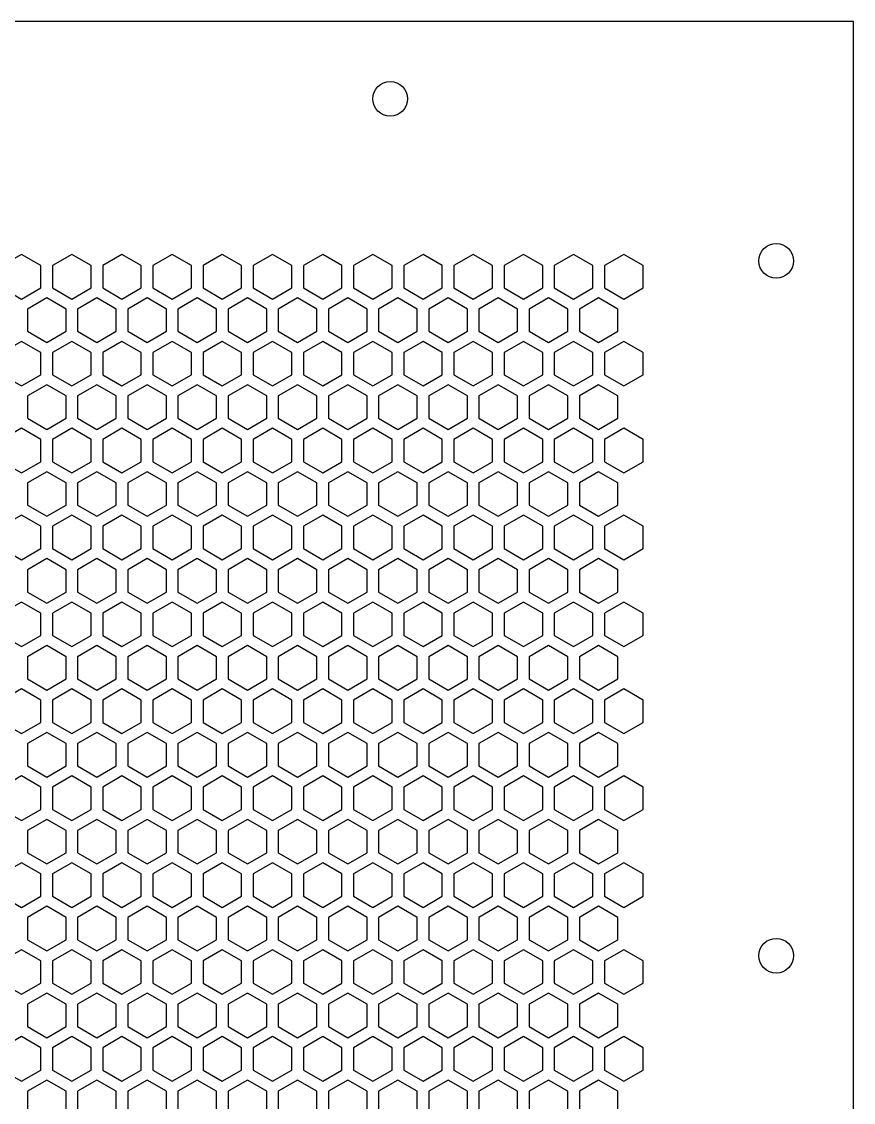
# Model space of a CAD drawing. Header units: millimetres. Extents: x 0 to 430, y 0 to 571.
# Drawn here: x 322.2 to 430, y 431 to 571 of the extents above; entities that cross this region are included whole.
import ezdxf

# ---------------------------------------------------------------- set-up
doc = ezdxf.new("R2010")
doc.units = ezdxf.units.MM
doc.layers.add('CUT', color=1, linetype='CONTINUOUS')

msp = doc.modelspace()

# ---------------------------------------------------------------- linework, layer by layer
at = {"layer": 'CUT'}
for p, q in [((430, 571), (0, 571)), ((430, 0), (430, 571))]:
    msp.add_line(p, q, dxfattribs=at)
for points in [[(324.75, 539.3975), (322.25, 540.8409), (319.75, 539.3975), (319.75, 536.5108), (322.25, 535.0674), (324.75, 536.5108)], [(331.25, 539.3975), (328.75, 540.8409), (326.25, 539.3975), (326.25, 536.5108), (328.75, 535.0674), (331.25, 536.5108)], [(337.75, 539.3975), (335.25, 540.8409), (332.75, 539.3975), (332.75, 536.5108), (335.25, 535.0674), (337.75, 536.5108)], [(344.25, 539.3975), (341.75, 540.8409), (339.25, 539.3975), (339.25, 536.5108), (341.75, 535.0674), (344.25, 536.5108)], [(350.75, 539.3975), (348.25, 540.8409), (345.75, 539.3975), (345.75, 536.5108), (348.25, 535.0674), (350.75, 536.5108)], [(357.25, 539.3975), (354.75, 540.8409), (352.25, 539.3975), (352.25, 536.5108), (354.75, 535.0674), (357.25, 536.5108)], [(363.75, 539.3975), (361.25, 540.8409), (358.75, 539.3975), (358.75, 536.5108), (361.25, 535.0674), (363.75, 536.5108)], [(370.25, 539.3975), (367.75, 540.8409), (365.25, 539.3975), (365.25, 536.5108), (367.75, 535.0674), (370.25, 536.5108)], [(376.75, 539.3975), (374.25, 540.8409), (371.75, 539.3975), (371.75, 536.5108), (374.25, 535.0674), (376.75, 536.5108)], [(383.25, 539.3975), (380.75, 540.8409), (378.25, 539.3975), (378.25, 536.5108), (380.75, 535.0674), (383.25, 536.5108)], [(389.75, 539.3975), (387.25, 540.8409), (384.75, 539.3975), (384.75, 536.5108), (387.25, 535.0674), (389.75, 536.5108)], [(396.25, 539.3975), (393.75, 540.8409), (391.25, 539.3975), (391.25, 536.5108), (393.75, 535.0674), (396.25, 536.5108)], [(402.75, 539.3975), (400.25, 540.8409), (397.75, 539.3975), (397.75, 536.5108), (400.25, 535.0674), (402.75, 536.5108)], [(328, 533.7683), (325.5, 535.2117), (323, 533.7683), (323, 530.8816), (325.5, 529.4382), (328, 530.8816)], [(334.5, 533.7683), (332, 535.2117), (329.5, 533.7683), (329.5, 530.8816), (332, 529.4382), (334.5, 530.8816)], [(341, 533.7683), (338.5, 535.2117), (336, 533.7683), (336, 530.8816), (338.5, 529.4382), (341, 530.8816)], [(347.5, 533.7683), (345, 535.2117), (342.5, 533.7683), (342.5, 530.8816), (345, 529.4382), (347.5, 530.8816)], [(354, 533.7683), (351.5, 535.2117), (349, 533.7683), (349, 530.8816), (351.5, 529.4382), (354, 530.8816)], [(360.5, 533.7683), (358, 535.2117), (355.5, 533.7683), (355.5, 530.8816), (358, 529.4382), (360.5, 530.8816)], [(367, 533.7683), (364.5, 535.2117), (362, 533.7683), (362, 530.8816), (364.5, 529.4382), (367, 530.8816)], [(373.5, 533.7683), (371, 535.2117), (368.5, 533.7683), (368.5, 530.8816), (371, 529.4382), (373.5, 530.8816)], [(380, 533.7683), (377.5, 535.2117), (375, 533.7683), (375, 530.8816), (377.5, 529.4382), (380, 530.8816)], [(386.5, 533.7683), (384, 535.2117), (381.5, 533.7683), (381.5, 530.8816), (384, 529.4382), (386.5, 530.8816)], [(393, 533.7683), (390.5, 535.2117), (388, 533.7683), (388, 530.8816), (390.5, 529.4382), (393, 530.8816)], [(399.5, 533.7683), (397, 535.2117), (394.5, 533.7683), (394.5, 530.8816), (397, 529.4382), (399.5, 530.8816)], [(324.75, 528.1392), (322.25, 529.5826), (319.75, 528.1392), (319.75, 525.2524), (322.25, 523.8091), (324.75, 525.2524)], [(331.25, 528.1392), (328.75, 529.5826), (326.25, 528.1392), (326.25, 525.2524), (328.75, 523.8091), (331.25, 525.2524)], [(337.75, 528.1392), (335.25, 529.5826), (332.75, 528.1392), (332.75, 525.2524), (335.25, 523.8091), (337.75, 525.2524)], [(344.25, 528.1392), (341.75, 529.5826), (339.25, 528.1392), (339.25, 525.2524), (341.75, 523.8091), (344.25, 525.2524)], [(350.75, 528.1392), (348.25, 529.5826), (345.75, 528.1392), (345.75, 525.2524), (348.25, 523.8091), (350.75, 525.2524)], [(357.25, 528.1392), (354.75, 529.5826), (352.25, 528.1392), (352.25, 525.2524), (354.75, 523.8091), (357.25, 525.2524)], [(363.75, 528.1392), (361.25, 529.5826), (358.75, 528.1392), (358.75, 525.2524), (361.25, 523.8091), (363.75, 525.2524)], [(370.25, 528.1392), (367.75, 529.5826), (365.25, 528.1392), (365.25, 525.2524), (367.75, 523.8091), (370.25, 525.2524)], [(376.75, 528.1392), (374.25, 529.5826), (371.75, 528.1392), (371.75, 525.2524), (374.25, 523.8091), (376.75, 525.2524)], [(383.25, 528.1392), (380.75, 529.5826), (378.25, 528.1392), (378.25, 525.2524), (380.75, 523.8091), (383.25, 525.2524)], [(389.75, 528.1392), (387.25, 529.5826), (384.75, 528.1392), (384.75, 525.2524), (387.25, 523.8091), (389.75, 525.2524)], [(396.25, 528.1392), (393.75, 529.5826), (391.25, 528.1392), (391.25, 525.2524), (393.75, 523.8091), (396.25, 525.2524)], [(402.75, 528.1392), (400.25, 529.5826), (397.75, 528.1392), (397.75, 525.2524), (400.25, 523.8091), (402.75, 525.2524)], [(328, 522.51), (325.5, 523.9534), (323, 522.51), (323, 519.6233), (325.5, 518.1799), (328, 519.6233)], [(334.5, 522.51), (332, 523.9534), (329.5, 522.51), (329.5, 519.6233), (332, 518.1799), (334.5, 519.6233)], [(341, 522.51), (338.5, 523.9534), (336, 522.51), (336, 519.6233), (338.5, 518.1799), (341, 519.6233)], [(347.5, 522.51), (345, 523.9534), (342.5, 522.51), (342.5, 519.6233), (345, 518.1799), (347.5, 519.6233)], [(354, 522.51), (351.5, 523.9534), (349, 522.51), (349, 519.6233), (351.5, 518.1799), (354, 519.6233)], [(360.5, 522.51), (358, 523.9534), (355.5, 522.51), (355.5, 519.6233), (358, 518.1799), (360.5, 519.6233)], [(367, 522.51), (364.5, 523.9534), (362, 522.51), (362, 519.6233), (364.5, 518.1799), (367, 519.6233)], [(373.5, 522.51), (371, 523.9534), (368.5, 522.51), (368.5, 519.6233), (371, 518.1799), (373.5, 519.6233)], [(380, 522.51), (377.5, 523.9534), (375, 522.51), (375, 519.6233), (377.5, 518.1799), (380, 519.6233)], [(386.5, 522.51), (384, 523.9534), (381.5, 522.51), (381.5, 519.6233), (384, 518.1799), (386.5, 519.6233)], [(393, 522.51), (390.5, 523.9534), (388, 522.51), (388, 519.6233), (390.5, 518.1799), (393, 519.6233)], [(399.5, 522.51), (397, 523.9534), (394.5, 522.51), (394.5, 519.6233), (397, 518.1799), (399.5, 519.6233)], [(324.75, 516.8809), (322.25, 518.3242), (319.75, 516.8809), (319.75, 513.9941), (322.25, 512.5507), (324.75, 513.9941)], [(331.25, 516.8809), (328.75, 518.3242), (326.25, 516.8809), (326.25, 513.9941), (328.75, 512.5507), (331.25, 513.9941)], [(337.75, 516.8809), (335.25, 518.3242), (332.75, 516.8809), (332.75, 513.9941), (335.25, 512.5507), (337.75, 513.9941)], [(344.25, 516.8809), (341.75, 518.3242), (339.25, 516.8809), (339.25, 513.9941), (341.75, 512.5507), (344.25, 513.9941)], [(350.75, 516.8809), (348.25, 518.3242), (345.75, 516.8809), (345.75, 513.9941), (348.25, 512.5507), (350.75, 513.9941)], [(357.25, 516.8809), (354.75, 518.3242), (352.25, 516.8809), (352.25, 513.9941), (354.75, 512.5507), (357.25, 513.9941)], [(363.75, 516.8809), (361.25, 518.3242), (358.75, 516.8809), (358.75, 513.9941), (361.25, 512.5507), (363.75, 513.9941)], [(370.25, 516.8809), (367.75, 518.3242), (365.25, 516.8809), (365.25, 513.9941), (367.75, 512.5507), (370.25, 513.9941)], [(376.75, 516.8809), (374.25, 518.3242), (371.75, 516.8809), (371.75, 513.9941), (374.25, 512.5507), (376.75, 513.9941)], [(383.25, 516.8809), (380.75, 518.3242), (378.25, 516.8809), (378.25, 513.9941), (380.75, 512.5507), (383.25, 513.9941)], [(389.75, 516.8809), (387.25, 518.3242), (384.75, 516.8809), (384.75, 513.9941), (387.25, 512.5507), (389.75, 513.9941)], [(396.25, 516.8809), (393.75, 518.3242), (391.25, 516.8809), (391.25, 513.9941), (393.75, 512.5507), (396.25, 513.9941)], [(402.75, 516.8809), (400.25, 518.3242), (397.75, 516.8809), (397.75, 513.9941), (400.25, 512.5507), (402.75, 513.9941)], [(328, 511.2517), (325.5, 512.6951), (323, 511.2517), (323, 508.3649), (325.5, 506.9216), (328, 508.3649)], [(334.5, 511.2517), (332, 512.6951), (329.5, 511.2517), (329.5, 508.3649), (332, 506.9216), (334.5, 508.3649)], [(341, 511.2517), (338.5, 512.6951), (336, 511.2517), (336, 508.3649), (338.5, 506.9216), (341, 508.3649)], [(347.5, 511.2517), (345, 512.6951), (342.5, 511.2517), (342.5, 508.3649), (345, 506.9216), (347.5, 508.3649)], [(354, 511.2517), (351.5, 512.6951), (349, 511.2517), (349, 508.3649), (351.5, 506.9216), (354, 508.3649)], [(360.5, 511.2517), (358, 512.6951), (355.5, 511.2517), (355.5, 508.3649), (358, 506.9216), (360.5, 508.3649)], [(367, 511.2517), (364.5, 512.6951), (362, 511.2517), (362, 508.3649), (364.5, 506.9216), (367, 508.3649)], [(373.5, 511.2517), (371, 512.6951), (368.5, 511.2517), (368.5, 508.3649), (371, 506.9216), (373.5, 508.3649)], [(380, 511.2517), (377.5, 512.6951), (375, 511.2517), (375, 508.3649), (377.5, 506.9216), (380, 508.3649)], [(386.5, 511.2517), (384, 512.6951), (381.5, 511.2517), (381.5, 508.3649), (384, 506.9216), (386.5, 508.3649)], [(393, 511.2517), (390.5, 512.6951), (388, 511.2517), (388, 508.3649), (390.5, 506.9216), (393, 508.3649)], [(399.5, 511.2517), (397, 512.6951), (394.5, 511.2517), (394.5, 508.3649), (397, 506.9216), (399.5, 508.3649)], [(324.75, 505.6225), (322.25, 507.0659), (319.75, 505.6225), (319.75, 502.7358), (322.25, 501.2924), (324.75, 502.7358)], [(331.25, 505.6225), (328.75, 507.0659), (326.25, 505.6225), (326.25, 502.7358), (328.75, 501.2924), (331.25, 502.7358)], [(337.75, 505.6225), (335.25, 507.0659), (332.75, 505.6225), (332.75, 502.7358), (335.25, 501.2924), (337.75, 502.7358)], [(344.25, 505.6225), (341.75, 507.0659), (339.25, 505.6225), (339.25, 502.7358), (341.75, 501.2924), (344.25, 502.7358)], [(350.75, 505.6225), (348.25, 507.0659), (345.75, 505.6225), (345.75, 502.7358), (348.25, 501.2924), (350.75, 502.7358)], [(357.25, 505.6225), (354.75, 507.0659), (352.25, 505.6225), (352.25, 502.7358), (354.75, 501.2924), (357.25, 502.7358)], [(363.75, 505.6225), (361.25, 507.0659), (358.75, 505.6225), (358.75, 502.7358), (361.25, 501.2924), (363.75, 502.7358)], [(370.25, 505.6225), (367.75, 507.0659), (365.25, 505.6225), (365.25, 502.7358), (367.75, 501.2924), (370.25, 502.7358)], [(376.75, 505.6225), (374.25, 507.0659), (371.75, 505.6225), (371.75, 502.7358), (374.25, 501.2924), (376.75, 502.7358)], [(383.25, 505.6225), (380.75, 507.0659), (378.25, 505.6225), (378.25, 502.7358), (380.75, 501.2924), (383.25, 502.7358)], [(389.75, 505.6225), (387.25, 507.0659), (384.75, 505.6225), (384.75, 502.7358), (387.25, 501.2924), (389.75, 502.7358)], [(396.25, 505.6225), (393.75, 507.0659), (391.25, 505.6225), (391.25, 502.7358), (393.75, 501.2924), (396.25, 502.7358)], [(402.75, 505.6225), (400.25, 507.0659), (397.75, 505.6225), (397.75, 502.7358), (400.25, 501.2924), (402.75, 502.7358)], [(328, 499.9934), (325.5, 501.4367), (323, 499.9934), (323, 497.1066), (325.5, 495.6632), (328, 497.1066)], [(334.5, 499.9934), (332, 501.4367), (329.5, 499.9934), (329.5, 497.1066), (332, 495.6632), (334.5, 497.1066)], [(341, 499.9934), (338.5, 501.4367), (336, 499.9934), (336, 497.1066), (338.5, 495.6632), (341, 497.1066)], [(347.5, 499.9934), (345, 501.4367), (342.5, 499.9934), (342.5, 497.1066), (345, 495.6632), (347.5, 497.1066)], [(354, 499.9934), (351.5, 501.4367), (349, 499.9934), (349, 497.1066), (351.5, 495.6632), (354, 497.1066)], [(360.5, 499.9934), (358, 501.4367), (355.5, 499.9934), (355.5, 497.1066), (358, 495.6632), (360.5, 497.1066)], [(367, 499.9934), (364.5, 501.4367), (362, 499.9934), (362, 497.1066), (364.5, 495.6632), (367, 497.1066)], [(373.5, 499.9934), (371, 501.4367), (368.5, 499.9934), (368.5, 497.1066), (371, 495.6632), (373.5, 497.1066)], [(380, 499.9934), (377.5, 501.4367), (375, 499.9934), (375, 497.1066), (377.5, 495.6632), (380, 497.1066)], [(386.5, 499.9934), (384, 501.4367), (381.5, 499.9934), (381.5, 497.1066), (384, 495.6632), (386.5, 497.1066)], [(393, 499.9934), (390.5, 501.4367), (388, 499.9934), (388, 497.1066), (390.5, 495.6632), (393, 497.1066)], [(399.5, 499.9934), (397, 501.4367), (394.5, 499.9934), (394.5, 497.1066), (397, 495.6632), (399.5, 497.1066)], [(324.75, 494.3642), (322.25, 495.8076), (319.75, 494.3642), (319.75, 491.4774), (322.25, 490.0341), (324.75, 491.4774)], [(331.25, 494.3642), (328.75, 495.8076), (326.25, 494.3642), (326.25, 491.4774), (328.75, 490.0341), (331.25, 491.4774)], [(337.75, 494.3642), (335.25, 495.8076), (332.75, 494.3642), (332.75, 491.4774), (335.25, 490.0341), (337.75, 491.4774)], [(344.25, 494.3642), (341.75, 495.8076), (339.25, 494.3642), (339.25, 491.4774), (341.75, 490.0341), (344.25, 491.4774)], [(350.75, 494.3642), (348.25, 495.8076), (345.75, 494.3642), (345.75, 491.4774), (348.25, 490.0341), (350.75, 491.4774)], [(357.25, 494.3642), (354.75, 495.8076), (352.25, 494.3642), (352.25, 491.4774), (354.75, 490.0341), (357.25, 491.4774)], [(363.75, 494.3642), (361.25, 495.8076), (358.75, 494.3642), (358.75, 491.4774), (361.25, 490.0341), (363.75, 491.4774)], [(370.25, 494.3642), (367.75, 495.8076), (365.25, 494.3642), (365.25, 491.4774), (367.75, 490.0341), (370.25, 491.4774)], [(376.75, 494.3642), (374.25, 495.8076), (371.75, 494.3642), (371.75, 491.4774), (374.25, 490.0341), (376.75, 491.4774)], [(383.25, 494.3642), (380.75, 495.8076), (378.25, 494.3642), (378.25, 491.4774), (380.75, 490.0341), (383.25, 491.4774)], [(389.75, 494.3642), (387.25, 495.8076), (384.75, 494.3642), (384.75, 491.4774), (387.25, 490.0341), (389.75, 491.4774)], [(396.25, 494.3642), (393.75, 495.8076), (391.25, 494.3642), (391.25, 491.4774), (393.75, 490.0341), (396.25, 491.4774)], [(402.75, 494.3642), (400.25, 495.8076), (397.75, 494.3642), (397.75, 491.4774), (400.25, 490.0341), (402.75, 491.4774)], [(328, 488.735), (325.5, 490.1784), (323, 488.735), (323, 485.8483), (325.5, 484.4049), (328, 485.8483)], [(334.5, 488.735), (332, 490.1784), (329.5, 488.735), (329.5, 485.8483), (332, 484.4049), (334.5, 485.8483)], [(341, 488.735), (338.5, 490.1784), (336, 488.735), (336, 485.8483), (338.5, 484.4049), (341, 485.8483)], [(347.5, 488.735), (345, 490.1784), (342.5, 488.735), (342.5, 485.8483), (345, 484.4049), (347.5, 485.8483)], [(354, 488.735), (351.5, 490.1784), (349, 488.735), (349, 485.8483), (351.5, 484.4049), (354, 485.8483)], [(360.5, 488.735), (358, 490.1784), (355.5, 488.735), (355.5, 485.8483), (358, 484.4049), (360.5, 485.8483)], [(367, 488.735), (364.5, 490.1784), (362, 488.735), (362, 485.8483), (364.5, 484.4049), (367, 485.8483)], [(373.5, 488.735), (371, 490.1784), (368.5, 488.735), (368.5, 485.8483), (371, 484.4049), (373.5, 485.8483)], [(380, 488.735), (377.5, 490.1784), (375, 488.735), (375, 485.8483), (377.5, 484.4049), (380, 485.8483)], [(386.5, 488.735), (384, 490.1784), (381.5, 488.735), (381.5, 485.8483), (384, 484.4049), (386.5, 485.8483)], [(393, 488.735), (390.5, 490.1784), (388, 488.735), (388, 485.8483), (390.5, 484.4049), (393, 485.8483)], [(399.5, 488.735), (397, 490.1784), (394.5, 488.735), (394.5, 485.8483), (397, 484.4049), (399.5, 485.8483)], [(324.75, 483.1059), (322.25, 484.5492), (319.75, 483.1059), (319.75, 480.2191), (322.25, 478.7757), (324.75, 480.2191)], [(331.25, 483.1059), (328.75, 484.5492), (326.25, 483.1059), (326.25, 480.2191), (328.75, 478.7757), (331.25, 480.2191)], [(337.75, 483.1059), (335.25, 484.5492), (332.75, 483.1059), (332.75, 480.2191), (335.25, 478.7757), (337.75, 480.2191)], [(344.25, 483.1059), (341.75, 484.5492), (339.25, 483.1059), (339.25, 480.2191), (341.75, 478.7757), (344.25, 480.2191)], [(350.75, 483.1059), (348.25, 484.5492), (345.75, 483.1059), (345.75, 480.2191), (348.25, 478.7757), (350.75, 480.2191)], [(357.25, 483.1059), (354.75, 484.5492), (352.25, 483.1059), (352.25, 480.2191), (354.75, 478.7757), (357.25, 480.2191)], [(363.75, 483.1059), (361.25, 484.5492), (358.75, 483.1059), (358.75, 480.2191), (361.25, 478.7757), (363.75, 480.2191)], [(370.25, 483.1059), (367.75, 484.5492), (365.25, 483.1059), (365.25, 480.2191), (367.75, 478.7757), (370.25, 480.2191)], [(376.75, 483.1059), (374.25, 484.5492), (371.75, 483.1059), (371.75, 480.2191), (374.25, 478.7757), (376.75, 480.2191)], [(383.25, 483.1059), (380.75, 484.5492), (378.25, 483.1059), (378.25, 480.2191), (380.75, 478.7757), (383.25, 480.2191)], [(389.75, 483.1059), (387.25, 484.5492), (384.75, 483.1059), (384.75, 480.2191), (387.25, 478.7757), (389.75, 480.2191)], [(396.25, 483.1059), (393.75, 484.5492), (391.25, 483.1059), (391.25, 480.2191), (393.75, 478.7757), (396.25, 480.2191)], [(402.75, 483.1059), (400.25, 484.5492), (397.75, 483.1059), (397.75, 480.2191), (400.25, 478.7757), (402.75, 480.2191)], [(328, 477.4767), (325.5, 478.9201), (323, 477.4767), (323, 474.5899), (325.5, 473.1466), (328, 474.5899)], [(334.5, 477.4767), (332, 478.9201), (329.5, 477.4767), (329.5, 474.5899), (332, 473.1466), (334.5, 474.5899)], [(341, 477.4767), (338.5, 478.9201), (336, 477.4767), (336, 474.5899), (338.5, 473.1466), (341, 474.5899)], [(347.5, 477.4767), (345, 478.9201), (342.5, 477.4767), (342.5, 474.5899), (345, 473.1466), (347.5, 474.5899)], [(354, 477.4767), (351.5, 478.9201), (349, 477.4767), (349, 474.5899), (351.5, 473.1466), (354, 474.5899)], [(360.5, 477.4767), (358, 478.9201), (355.5, 477.4767), (355.5, 474.5899), (358, 473.1466), (360.5, 474.5899)], [(367, 477.4767), (364.5, 478.9201), (362, 477.4767), (362, 474.5899), (364.5, 473.1466), (367, 474.5899)], [(373.5, 477.4767), (371, 478.9201), (368.5, 477.4767), (368.5, 474.5899), (371, 473.1466), (373.5, 474.5899)], [(380, 477.4767), (377.5, 478.9201), (375, 477.4767), (375, 474.5899), (377.5, 473.1466), (380, 474.5899)], [(386.5, 477.4767), (384, 478.9201), (381.5, 477.4767), (381.5, 474.5899), (384, 473.1466), (386.5, 474.5899)], [(393, 477.4767), (390.5, 478.9201), (388, 477.4767), (388, 474.5899), (390.5, 473.1466), (393, 474.5899)], [(399.5, 477.4767), (397, 478.9201), (394.5, 477.4767), (394.5, 474.5899), (397, 473.1466), (399.5, 474.5899)], [(324.75, 471.8475), (322.25, 473.2909), (319.75, 471.8475), (319.75, 468.9608), (322.25, 467.5174), (324.75, 468.9608)], [(331.25, 471.8475), (328.75, 473.2909), (326.25, 471.8475), (326.25, 468.9608), (328.75, 467.5174), (331.25, 468.9608)], [(337.75, 471.8475), (335.25, 473.2909), (332.75, 471.8475), (332.75, 468.9608), (335.25, 467.5174), (337.75, 468.9608)], [(344.25, 471.8475), (341.75, 473.2909), (339.25, 471.8475), (339.25, 468.9608), (341.75, 467.5174), (344.25, 468.9608)], [(350.75, 471.8475), (348.25, 473.2909), (345.75, 471.8475), (345.75, 468.9608), (348.25, 467.5174), (350.75, 468.9608)], [(357.25, 471.8475), (354.75, 473.2909), (352.25, 471.8475), (352.25, 468.9608), (354.75, 467.5174), (357.25, 468.9608)], [(363.75, 471.8475), (361.25, 473.2909), (358.75, 471.8475), (358.75, 468.9608), (361.25, 467.5174), (363.75, 468.9608)], [(370.25, 471.8475), (367.75, 473.2909), (365.25, 471.8475), (365.25, 468.9608), (367.75, 467.5174), (370.25, 468.9608)], [(376.75, 471.8475), (374.25, 473.2909), (371.75, 471.8475), (371.75, 468.9608), (374.25, 467.5174), (376.75, 468.9608)], [(383.25, 471.8475), (380.75, 473.2909), (378.25, 471.8475), (378.25, 468.9608), (380.75, 467.5174), (383.25, 468.9608)], [(389.75, 471.8475), (387.25, 473.2909), (384.75, 471.8475), (384.75, 468.9608), (387.25, 467.5174), (389.75, 468.9608)], [(396.25, 471.8475), (393.75, 473.2909), (391.25, 471.8475), (391.25, 468.9608), (393.75, 467.5174), (396.25, 468.9608)], [(402.75, 471.8475), (400.25, 473.2909), (397.75, 471.8475), (397.75, 468.9608), (400.25, 467.5174), (402.75, 468.9608)], [(328, 466.2184), (325.5, 467.6617), (323, 466.2184), (323, 463.3316), (325.5, 461.8882), (328, 463.3316)], [(334.5, 466.2184), (332, 467.6617), (329.5, 466.2184), (329.5, 463.3316), (332, 461.8882), (334.5, 463.3316)], [(341, 466.2184), (338.5, 467.6617), (336, 466.2184), (336, 463.3316), (338.5, 461.8882), (341, 463.3316)], [(347.5, 466.2184), (345, 467.6617), (342.5, 466.2184), (342.5, 463.3316), (345, 461.8882), (347.5, 463.3316)], [(354, 466.2184), (351.5, 467.6617), (349, 466.2184), (349, 463.3316), (351.5, 461.8882), (354, 463.3316)], [(360.5, 466.2184), (358, 467.6617), (355.5, 466.2184), (355.5, 463.3316), (358, 461.8882), (360.5, 463.3316)], [(367, 466.2184), (364.5, 467.6617), (362, 466.2184), (362, 463.3316), (364.5, 461.8882), (367, 463.3316)], [(373.5, 466.2184), (371, 467.6617), (368.5, 466.2184), (368.5, 463.3316), (371, 461.8882), (373.5, 463.3316)], [(380, 466.2184), (377.5, 467.6617), (375, 466.2184), (375, 463.3316), (377.5, 461.8882), (380, 463.3316)], [(386.5, 466.2184), (384, 467.6617), (381.5, 466.2184), (381.5, 463.3316), (384, 461.8882), (386.5, 463.3316)], [(393, 466.2184), (390.5, 467.6617), (388, 466.2184), (388, 463.3316), (390.5, 461.8882), (393, 463.3316)], [(399.5, 466.2184), (397, 467.6617), (394.5, 466.2184), (394.5, 463.3316), (397, 461.8882), (399.5, 463.3316)], [(324.75, 460.5892), (322.25, 462.0326), (319.75, 460.5892), (319.75, 457.7024), (322.25, 456.2591), (324.75, 457.7024)], [(331.25, 460.5892), (328.75, 462.0326), (326.25, 460.5892), (326.25, 457.7024), (328.75, 456.2591), (331.25, 457.7024)], [(337.75, 460.5892), (335.25, 462.0326), (332.75, 460.5892), (332.75, 457.7024), (335.25, 456.2591), (337.75, 457.7024)], [(344.25, 460.5892), (341.75, 462.0326), (339.25, 460.5892), (339.25, 457.7024), (341.75, 456.2591), (344.25, 457.7024)], [(350.75, 460.5892), (348.25, 462.0326), (345.75, 460.5892), (345.75, 457.7024), (348.25, 456.2591), (350.75, 457.7024)], [(357.25, 460.5892), (354.75, 462.0326), (352.25, 460.5892), (352.25, 457.7024), (354.75, 456.2591), (357.25, 457.7024)], [(363.75, 460.5892), (361.25, 462.0326), (358.75, 460.5892), (358.75, 457.7024), (361.25, 456.2591), (363.75, 457.7024)], [(370.25, 460.5892), (367.75, 462.0326), (365.25, 460.5892), (365.25, 457.7024), (367.75, 456.2591), (370.25, 457.7024)], [(376.75, 460.5892), (374.25, 462.0326), (371.75, 460.5892), (371.75, 457.7024), (374.25, 456.2591), (376.75, 457.7024)], [(383.25, 460.5892), (380.75, 462.0326), (378.25, 460.5892), (378.25, 457.7024), (380.75, 456.2591), (383.25, 457.7024)], [(389.75, 460.5892), (387.25, 462.0326), (384.75, 460.5892), (384.75, 457.7024), (387.25, 456.2591), (389.75, 457.7024)], [(396.25, 460.5892), (393.75, 462.0326), (391.25, 460.5892), (391.25, 457.7024), (393.75, 456.2591), (396.25, 457.7024)], [(402.75, 460.5892), (400.25, 462.0326), (397.75, 460.5892), (397.75, 457.7024), (400.25, 456.2591), (402.75, 457.7024)], [(328, 454.96), (325.5, 456.4034), (323, 454.96), (323, 452.0733), (325.5, 450.6299), (328, 452.0733)], [(334.5, 454.96), (332, 456.4034), (329.5, 454.96), (329.5, 452.0733), (332, 450.6299), (334.5, 452.0733)], [(341, 454.96), (338.5, 456.4034), (336, 454.96), (336, 452.0733), (338.5, 450.6299), (341, 452.0733)], [(347.5, 454.96), (345, 456.4034), (342.5, 454.96), (342.5, 452.0733), (345, 450.6299), (347.5, 452.0733)], [(354, 454.96), (351.5, 456.4034), (349, 454.96), (349, 452.0733), (351.5, 450.6299), (354, 452.0733)], [(360.5, 454.96), (358, 456.4034), (355.5, 454.96), (355.5, 452.0733), (358, 450.6299), (360.5, 452.0733)], [(367, 454.96), (364.5, 456.4034), (362, 454.96), (362, 452.0733), (364.5, 450.6299), (367, 452.0733)], [(373.5, 454.96), (371, 456.4034), (368.5, 454.96), (368.5, 452.0733), (371, 450.6299), (373.5, 452.0733)], [(380, 454.96), (377.5, 456.4034), (375, 454.96), (375, 452.0733), (377.5, 450.6299), (380, 452.0733)], [(386.5, 454.96), (384, 456.4034), (381.5, 454.96), (381.5, 452.0733), (384, 450.6299), (386.5, 452.0733)], [(393, 454.96), (390.5, 456.4034), (388, 454.96), (388, 452.0733), (390.5, 450.6299), (393, 452.0733)], [(399.5, 454.96), (397, 456.4034), (394.5, 454.96), (394.5, 452.0733), (397, 450.6299), (399.5, 452.0733)], [(324.75, 449.3309), (322.25, 450.7742), (319.75, 449.3309), (319.75, 446.4441), (322.25, 445.0007), (324.75, 446.4441)], [(331.25, 449.3309), (328.75, 450.7742), (326.25, 449.3309), (326.25, 446.4441), (328.75, 445.0007), (331.25, 446.4441)], [(337.75, 449.3309), (335.25, 450.7742), (332.75, 449.3309), (332.75, 446.4441), (335.25, 445.0007), (337.75, 446.4441)], [(344.25, 449.3309), (341.75, 450.7742), (339.25, 449.3309), (339.25, 446.4441), (341.75, 445.0007), (344.25, 446.4441)], [(350.75, 449.3309), (348.25, 450.7742), (345.75, 449.3309), (345.75, 446.4441), (348.25, 445.0007), (350.75, 446.4441)], [(357.25, 449.3309), (354.75, 450.7742), (352.25, 449.3309), (352.25, 446.4441), (354.75, 445.0007), (357.25, 446.4441)], [(363.75, 449.3309), (361.25, 450.7742), (358.75, 449.3309), (358.75, 446.4441), (361.25, 445.0007), (363.75, 446.4441)], [(370.25, 449.3309), (367.75, 450.7742), (365.25, 449.3309), (365.25, 446.4441), (367.75, 445.0007), (370.25, 446.4441)], [(376.75, 449.3309), (374.25, 450.7742), (371.75, 449.3309), (371.75, 446.4441), (374.25, 445.0007), (376.75, 446.4441)], [(383.25, 449.3309), (380.75, 450.7742), (378.25, 449.3309), (378.25, 446.4441), (380.75, 445.0007), (383.25, 446.4441)], [(389.75, 449.3309), (387.25, 450.7742), (384.75, 449.3309), (384.75, 446.4441), (387.25, 445.0007), (389.75, 446.4441)], [(396.25, 449.3309), (393.75, 450.7742), (391.25, 449.3309), (391.25, 446.4441), (393.75, 445.0007), (396.25, 446.4441)], [(402.75, 449.3309), (400.25, 450.7742), (397.75, 449.3309), (397.75, 446.4441), (400.25, 445.0007), (402.75, 446.4441)], [(328, 443.7017), (325.5, 445.1451), (323, 443.7017), (323, 440.815), (325.5, 439.3716), (328, 440.815)], [(334.5, 443.7017), (332, 445.1451), (329.5, 443.7017), (329.5, 440.815), (332, 439.3716), (334.5, 440.815)], [(341, 443.7017), (338.5, 445.1451), (336, 443.7017), (336, 440.815), (338.5, 439.3716), (341, 440.815)], [(347.5, 443.7017), (345, 445.1451), (342.5, 443.7017), (342.5, 440.815), (345, 439.3716), (347.5, 440.815)], [(354, 443.7017), (351.5, 445.1451), (349, 443.7017), (349, 440.815), (351.5, 439.3716), (354, 440.815)], [(360.5, 443.7017), (358, 445.1451), (355.5, 443.7017), (355.5, 440.815), (358, 439.3716), (360.5, 440.815)], [(367, 443.7017), (364.5, 445.1451), (362, 443.7017), (362, 440.815), (364.5, 439.3716), (367, 440.815)], [(373.5, 443.7017), (371, 445.1451), (368.5, 443.7017), (368.5, 440.815), (371, 439.3716), (373.5, 440.815)], [(380, 443.7017), (377.5, 445.1451), (375, 443.7017), (375, 440.815), (377.5, 439.3716), (380, 440.815)], [(386.5, 443.7017), (384, 445.1451), (381.5, 443.7017), (381.5, 440.815), (384, 439.3716), (386.5, 440.815)], [(393, 443.7017), (390.5, 445.1451), (388, 443.7017), (388, 440.815), (390.5, 439.3716), (393, 440.815)], [(399.5, 443.7017), (397, 445.1451), (394.5, 443.7017), (394.5, 440.815), (397, 439.3716), (399.5, 440.815)], [(324.75, 438.0725), (322.25, 439.5159), (319.75, 438.0725), (319.75, 435.1858), (322.25, 433.7424), (324.75, 435.1858)], [(331.25, 438.0725), (328.75, 439.5159), (326.25, 438.0725), (326.25, 435.1858), (328.75, 433.7424), (331.25, 435.1858)], [(337.75, 438.0725), (335.25, 439.5159), (332.75, 438.0725), (332.75, 435.1858), (335.25, 433.7424), (337.75, 435.1858)], [(344.25, 438.0725), (341.75, 439.5159), (339.25, 438.0725), (339.25, 435.1858), (341.75, 433.7424), (344.25, 435.1858)], [(350.75, 438.0725), (348.25, 439.5159), (345.75, 438.0725), (345.75, 435.1858), (348.25, 433.7424), (350.75, 435.1858)], [(357.25, 438.0725), (354.75, 439.5159), (352.25, 438.0725), (352.25, 435.1858), (354.75, 433.7424), (357.25, 435.1858)], [(363.75, 438.0725), (361.25, 439.5159), (358.75, 438.0725), (358.75, 435.1858), (361.25, 433.7424), (363.75, 435.1858)], [(370.25, 438.0725), (367.75, 439.5159), (365.25, 438.0725), (365.25, 435.1858), (367.75, 433.7424), (370.25, 435.1858)], [(376.75, 438.0725), (374.25, 439.5159), (371.75, 438.0725), (371.75, 435.1858), (374.25, 433.7424), (376.75, 435.1858)], [(383.25, 438.0725), (380.75, 439.5159), (378.25, 438.0725), (378.25, 435.1858), (380.75, 433.7424), (383.25, 435.1858)], [(389.75, 438.0725), (387.25, 439.5159), (384.75, 438.0725), (384.75, 435.1858), (387.25, 433.7424), (389.75, 435.1858)], [(396.25, 438.0725), (393.75, 439.5159), (391.25, 438.0725), (391.25, 435.1858), (393.75, 433.7424), (396.25, 435.1858)], [(402.75, 438.0725), (400.25, 439.5159), (397.75, 438.0725), (397.75, 435.1858), (400.25, 433.7424), (402.75, 435.1858)], [(328, 432.4434), (325.5, 433.8868), (323, 432.4434), (323, 429.5566), (325.5, 428.1132), (328, 429.5566)], [(334.5, 432.4434), (332, 433.8868), (329.5, 432.4434), (329.5, 429.5566), (332, 428.1132), (334.5, 429.5566)], [(341, 432.4434), (338.5, 433.8868), (336, 432.4434), (336, 429.5566), (338.5, 428.1132), (341, 429.5566)], [(347.5, 432.4434), (345, 433.8868), (342.5, 432.4434), (342.5, 429.5566), (345, 428.1132), (347.5, 429.5566)], [(354, 432.4434), (351.5, 433.8868), (349, 432.4434), (349, 429.5566), (351.5, 428.1132), (354, 429.5566)], [(360.5, 432.4434), (358, 433.8868), (355.5, 432.4434), (355.5, 429.5566), (358, 428.1132), (360.5, 429.5566)], [(367, 432.4434), (364.5, 433.8868), (362, 432.4434), (362, 429.5566), (364.5, 428.1132), (367, 429.5566)], [(373.5, 432.4434), (371, 433.8868), (368.5, 432.4434), (368.5, 429.5566), (371, 428.1132), (373.5, 429.5566)], [(380, 432.4434), (377.5, 433.8868), (375, 432.4434), (375, 429.5566), (377.5, 428.1132), (380, 429.5566)], [(386.5, 432.4434), (384, 433.8868), (381.5, 432.4434), (381.5, 429.5566), (384, 428.1132), (386.5, 429.5566)], [(393, 432.4434), (390.5, 433.8868), (388, 432.4434), (388, 429.5566), (390.5, 428.1132), (393, 429.5566)], [(399.5, 432.4434), (397, 433.8868), (394.5, 432.4434), (394.5, 429.5566), (397, 428.1132), (399.5, 429.5566)]]:
    msp.add_lwpolyline(points, close=True, dxfattribs=at)
for centre in [(370, 561), (420, 540), (420, 450)]:
    msp.add_circle(centre, 2.25, dxfattribs=at)

doc.saveas('drawing.dxf')
